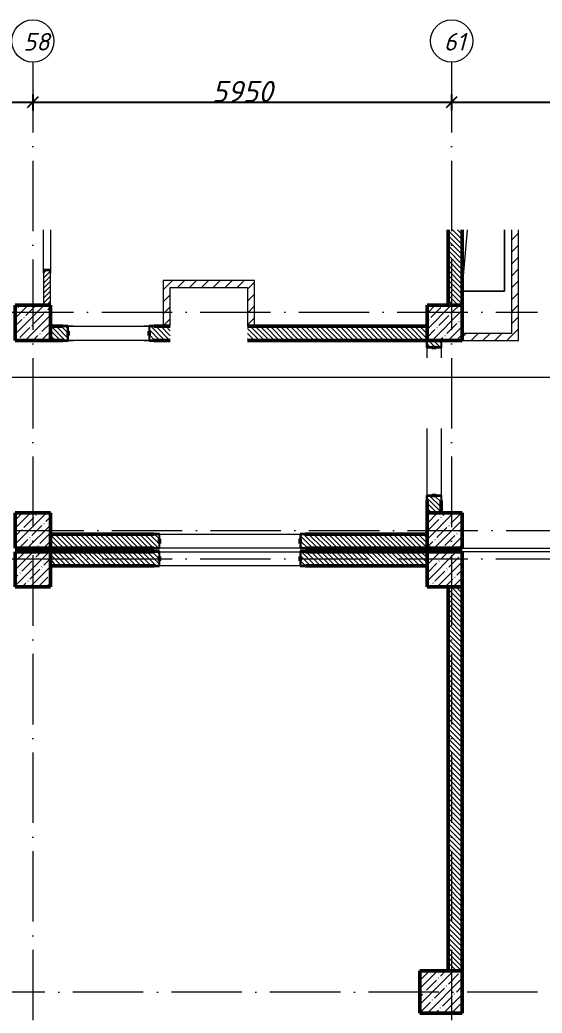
# Model space of a CAD drawing. Header units: millimetres. Extents: x -537608 to 253996, y -217170 to 186033.
# Drawn here: x -101683 to -94262, y -20357 to -6257 of the extents above; entities that cross this region are included whole.
import ezdxf

# ---------------------------------------------------------------- set-up
doc = ezdxf.new("R2010")
doc.units = ezdxf.units.MM
doc.linetypes.add('50_200_ШТРИХ_1Т_ш5_п1_п1_', pattern=[1400, 1000, -200, 0, -200])
for name, color, linetype, lineweight in [('A-____-____-DIMS', 7, 'Continuous', 9), ('A-FLOR-____-OTLN', 7, 'Continuous', 9), ('A-GENM-____-MCUT', 7, 'Continuous', 25), ('A-GENM-____-OTLN', 7, 'Continuous', 9), ('A-GENM-____-OTLN-1', 7, 'Continuous', 25), ('A-WALL-____-MCUT-2', 7, 'Continuous', 50), ('A-WALL-____-PATT-1', 7, 'Continuous', 9), ('A-WALL-FNSH-MCUT-1', 7, 'Continuous', 9), ('I-WALL-____-OTLN', 7, 'Continuous', 9), ('S-COLS-____-MCUT', 7, 'Continuous', 50), ('S-COLS-____-OTLN', 7, 'Continuous', 9), ('S-GRID-____-IDEN', 7, 'Continuous', 9), ('S-GRID-____-OTLN-1', 7, '50_200_ШТРИХ_1Т_ш5_п1_п1_', 9)]:
    doc.layers.add(name, color=color, linetype=linetype, lineweight=lineweight)
doc.layers.add('G-____-____-SYMB-1', color=9, linetype='Continuous', lineweight=9, true_color=0x808080)
doc.styles.add('ISOCPEUR_I', font='isocpeui.ttf', dxfattribs={"height": 300})
doc.dimstyles.new('ISO-2_5_0_9К_БОЛЬШОЙ_ОСИ', dxfattribs={"dimscale": 304.8, "dimtxt": 248.995294, "dimasz": 0.492126, "dimexe": 0.393701, "dimexo": 0, "dimgap": 0, "dimtad": 1, "dimdec": 0, "dimzin": 0, "dimdsep": 46, "dimtxsty": 'ISOCPEUR_I', "dimblk1": 'OBLIQUE', "dimblk2": 'OBLIQUE', "dimsah": 1, "dimcen": 0.09, "dimdle": 0.393701, "dimazin": 0, "dimtfac": 1, "dimtdec": 4, "dimtix": 1, "dimtmove": 0, "dimatfit": 3, "dimfxl": 1, "dimtvp": 1, "dimtolj": 1, "dimtzin": 0, "dimarcsym": 2})
pattern_1 = [(135, (-184647.673, -56738.29), (-35.35534, -35.35534), [])]
pattern_2 = [(45, (-184647.67, -56738.29), (-84.85281, 84.85281), [])]

# ---------------------------------------------------------------- blocks, each defined once
blk = doc.blocks.new('BSC_Колонна _Прямоугольная - 500х500-25642906-АР1_План отверстий 2 этажа в осях 1-64_А-ГГ')
at = {"layer": 'S-COLS-____-OTLN'}
h = blk.add_hatch(dxfattribs=at)
h.set_pattern_fill('FP_35', color=256, style=0, pattern_type=2)
h.set_pattern_definition([(45, (-89000, -42681.04), (-114.04925, 114.04925), []), (45, (-88885.95, -42681.04), (-114.04925, 114.04925), [201.613, -40.323, 3.353, -36.97])])
h.paths.add_polyline_path([(-250, -250), (250, -250), (250, 250), (-250, 250)], flags=0)
at = {"layer": 'S-COLS-____-MCUT'}
for p, q in [((250, 250), (-250, 250)), ((-250, 250), (-250, -250)), ((250, -250), (250, 250)), ((-250, -250), (250, -250))]:
    blk.add_line(p, q, dxfattribs=at)
blk = doc.blocks.new('BSC_Колонна _Прямоугольная - 600х600-26981669-АР1_План отверстий 2 этажа в осях 1-64_А-ГГ')
at = {"layer": 'S-COLS-____-OTLN'}
h = blk.add_hatch(dxfattribs=at)
h.set_pattern_fill('FP_41', color=256, style=0, pattern_type=2)
h.set_pattern_definition([(45, (-88950, -36681.04), (-114.04925, 114.04925), []), (45, (-88835.95, -36681.04), (-114.04925, 114.04925), [201.613, -40.323, 3.353, -36.97])])
h.paths.add_polyline_path([(-300, -300), (300, -300), (300, 300), (-300, 300)], flags=0)
at = {"layer": 'S-COLS-____-MCUT'}
for p, q in [((300, 300), (-300, 300)), ((-300, 300), (-300, -300)), ((300, -300), (300, 300)), ((-300, -300), (300, -300))]:
    blk.add_line(p, q, dxfattribs=at)
blk = doc.blocks.new('BSC_Колонна _Прямоугольная - 500х500-V17-АР1_План отверстий 2 этажа в осях 1-64_А-ГГ')
at = {"layer": 'S-COLS-____-OTLN'}
h = blk.add_hatch(dxfattribs=at)
h.set_pattern_fill('FP_46', color=256, style=0, pattern_type=2)
h.set_pattern_definition([(45, (-83150, -42681.04), (-114.04925, 114.04925), []), (45, (-83035.95, -42681.04), (-114.04925, 114.04925), [201.613, -40.323, 3.353, -36.97])])
h.paths.add_polyline_path([(-250, -250), (250, -250), (250, 250), (-250, 250)], flags=0)
at = {"layer": 'S-COLS-____-MCUT'}
for p, q in [((250, 250), (-250, 250)), ((-250, 250), (-250, -250)), ((250, -250), (250, 250)), ((-250, -250), (250, -250))]:
    blk.add_line(p, q, dxfattribs=at)
blk = doc.blocks.new('BSC_Колонна _Прямоугольная - 500х500-V80-АР1_План отверстий 2 этажа в осях 1-64_А-ГГ')
at = {"layer": 'S-COLS-____-OTLN'}
h = blk.add_hatch(dxfattribs=at)
h.set_pattern_fill('FP_109', color=256, style=0, pattern_type=2)
h.set_pattern_definition([(45, (-89000, -46181.04), (-114.04925, 114.04925), []), (45, (-88885.95, -46181.04), (-114.04925, 114.04925), [201.613, -40.323, 3.353, -36.97])])
h.paths.add_polyline_path([(-250, -250), (250, -250), (250, 250), (-250, 250)], flags=0)
at = {"layer": 'S-COLS-____-MCUT'}
for p, q in [((250, 250), (-250, 250)), ((-250, 250), (-250, -250)), ((250, -250), (250, 250)), ((-250, -250), (250, -250))]:
    blk.add_line(p, q, dxfattribs=at)
blk = doc.blocks.new('BSC_Колонна _Прямоугольная - 500х500-V81-АР1_План отверстий 2 этажа в осях 1-64_А-ГГ')
at = {"layer": 'S-COLS-____-OTLN'}
h = blk.add_hatch(dxfattribs=at)
h.set_pattern_fill('FP_110', color=256, style=0, pattern_type=2)
h.set_pattern_definition([(45, (-83150, -46181.04), (-114.04925, 114.04925), []), (45, (-83035.95, -46181.04), (-114.04925, 114.04925), [201.613, -40.323, 3.353, -36.97])])
h.paths.add_polyline_path([(-250, -250), (250, -250), (250, 250), (-250, 250)], flags=0)
at = {"layer": 'S-COLS-____-MCUT'}
for p, q in [((250, 250), (-250, 250)), ((-250, 250), (-250, -250)), ((250, -250), (250, 250)), ((-250, -250), (250, -250))]:
    blk.add_line(p, q, dxfattribs=at)
blk = doc.blocks.new('BSC_Колонна _Прямоугольная - 500х500-V125-АР1_План отверстий 2 этажа в осях 1-64_А-ГГ')
at = {"layer": 'S-COLS-____-OTLN'}
h = blk.add_hatch(dxfattribs=at)
h.set_pattern_fill('FP_155', color=256, style=0, pattern_type=2)
h.set_pattern_definition([(45, (-83150, -43231.04), (-114.04925, 114.04925), []), (45, (-83035.95, -43231.04), (-114.04925, 114.04925), [201.613, -40.323, 3.353, -36.97])])
h.paths.add_polyline_path([(-250, -250), (250, -250), (250, 250), (-250, 250)], flags=0)
at = {"layer": 'S-COLS-____-MCUT'}
for p, q in [((250, 250), (-250, 250)), ((-250, 250), (-250, -250)), ((250, -250), (250, 250)), ((-250, -250), (250, -250))]:
    blk.add_line(p, q, dxfattribs=at)
blk = doc.blocks.new('BSC_Колонна _Прямоугольная - 500х500-V126-АР1_План отверстий 2 этажа в осях 1-64_А-ГГ')
at = {"layer": 'S-COLS-____-OTLN'}
h = blk.add_hatch(dxfattribs=at)
h.set_pattern_fill('FP_156', color=256, style=0, pattern_type=2)
h.set_pattern_definition([(45, (-89000, -43231.04), (-114.04925, 114.04925), []), (45, (-88885.95, -43231.04), (-114.04925, 114.04925), [201.613, -40.323, 3.353, -36.97])])
h.paths.add_polyline_path([(-250, -250), (250, -250), (250, 250), (-250, 250)], flags=0)
at = {"layer": 'S-COLS-____-MCUT'}
for p, q in [((250, 250), (-250, 250)), ((-250, 250), (-250, -250)), ((250, -250), (250, 250)), ((-250, -250), (250, -250))]:
    blk.add_line(p, q, dxfattribs=at)
blk = doc.blocks.new('154_Стойка_СКБ_Швеллер - СМ-2180_100-28278414-АР1_План отверстий 2 этажа в осях 1-64_А-ГГ')
at = {"layer": 'A-GENM-____-MCUT'}
for p, q in [((171, 50), (125, 50)), ((125, 50), (125, -50)), ((129.5, 42.4), (171, 42.4)), ((129.5, -42.4), (129.5, 42.4)), ((171, 42.4), (171, 50)), ((125, -50), (171, -50)), ((171, -42.4), (129.5, -42.4)), ((171, -50), (171, -42.4))]:
    blk.add_line(p, q, dxfattribs=at)
blk = doc.blocks.new('154_Стойка_СКБ_Уголок - СМ-2180_200-28268025-АР1_План отверстий 2 этажа в осях 1-64_А-ГГ')
at = {"layer": 'A-GENM-____-MCUT'}
for p, q in [((125, 156), (125, 81)), ((200, 156), (125, 156)), ((131, 81), (131, 150)), ((131, 150), (200, 150)), ((200, 150), (200, 156)), ((125, 81), (131, 81)), ((131, 19), (125, 19)), ((125, 19), (125, -56)), ((131, -50), (131, 19)), ((125, -56), (200, -56)), ((200, -50), (131, -50)), ((200, -56), (200, -50))]:
    blk.add_line(p, q, dxfattribs=at)
blk = doc.blocks.new('Стойка_Влож_Уголок_Опорный - Уголок-28213941-АР1_План отверстий 2 этажа в осях 1-64_А-ГГ')
at = {"layer": 'A-GENM-____-OTLN'}
for p, q in [((-212, -6), (-212, 0)), ((0, 0), (0, -6)), ((-212, -75), (-212, -6)), ((-212, -6), (-206, -6)), ((-212, -75), (-206, -75)), ((-6, -6), (0, -6)), ((-6, -75), (0, -75)), ((0, -6), (0, -75))]:
    blk.add_line(p, q, dxfattribs=at)
blk = doc.blocks.new('Фахверк_СКБ_Уголок - 200_3550-28267367-АР1_План отверстий 2 этажа в осях 1-64_А-ГГ')
at = {"layer": 'A-GENM-____-MCUT'}
for p, q in [((200, 156), (125, 156)), ((125, 156), (125, 81)), ((131, 81), (131, 150)), ((131, 150), (200, 150)), ((200, 150), (200, 156)), ((125, 81), (131, 81)), ((131, 19), (125, 19)), ((125, 19), (125, -56)), ((131, -50), (131, 19)), ((125, -56), (200, -56)), ((200, -50), (131, -50)), ((200, -56), (200, -50))]:
    blk.add_line(p, q, dxfattribs=at)
blk = doc.blocks.new('Фахверк_СКБ_Уголок - 200_3380-28509457-АР1_План отверстий 2 этажа в осях 1-64_А-ГГ')
at = {"layer": 'A-GENM-____-MCUT'}
for p, q in [((200, 156), (125, 156)), ((125, 156), (125, 81)), ((131, 81), (131, 150)), ((131, 150), (200, 150)), ((200, 150), (200, 156)), ((125, 81), (131, 81)), ((131, 19), (125, 19)), ((125, 19), (125, -56)), ((131, -50), (131, 19)), ((125, -56), (200, -56)), ((200, -50), (131, -50)), ((200, -56), (200, -50))]:
    blk.add_line(p, q, dxfattribs=at)
blk = doc.blocks.new('Фахверк_СКБ_Уголок - 200_3960_зеркало-28268689-АР1_План отверстий 2 этажа в осях 1-64_А-ГГ')
at = {"layer": 'A-GENM-____-MCUT'}
for p, q in [((200, 156), (125, 156)), ((125, 156), (125, 81)), ((131, 81), (131, 150)), ((131, 150), (200, 150)), ((200, 150), (200, 156)), ((125, 81), (131, 81)), ((131, 19), (125, 19)), ((125, 19), (125, -56)), ((131, -50), (131, 19)), ((125, -56), (200, -56)), ((200, -50), (131, -50)), ((200, -56), (200, -50))]:
    blk.add_line(p, q, dxfattribs=at)
blk = doc.blocks.new('Фахверк_СКБ_Уголок - 200_3960-28268576-АР1_План отверстий 2 этажа в осях 1-64_А-ГГ')
at = {"layer": 'A-GENM-____-MCUT'}
for p, q in [((200, 156), (125, 156)), ((125, 156), (125, 81)), ((131, 81), (131, 150)), ((131, 150), (200, 150)), ((200, 150), (200, 156)), ((125, 81), (131, 81)), ((131, 19), (125, 19)), ((125, 19), (125, -56)), ((131, -50), (131, 19)), ((125, -56), (200, -56)), ((200, -50), (131, -50)), ((200, -56), (200, -50))]:
    blk.add_line(p, q, dxfattribs=at)
blk = doc.blocks.new('AR_Отверстие прямоугольное _в плите_ - AR_Отверстие прямоугольное _в плите_-30552544-АР1_План отверстий 2 этажа в осях 1-64_А-ГГ')
at = {"layer": 'A-GENM-____-OTLN'}
for p, q in [((-300, -650), (-227, 220)), ((300, -650), (300, 220)), ((-300, -650), (300, -650))]:
    blk.add_line(p, q, dxfattribs=at)
blk = doc.blocks.new('Ось сетки - Круг_Ø6_00__ISO-2_5_0_9K_-25732049-АР1_План отверстий 2 этажа в осях 1-64_А-ГГ')
at = {"layer": 'S-GRID-____-IDEN'}
blk.add_circle((0, 0), 3, dxfattribs=at)
blk = doc.blocks.new('_Oblique')
at = {"color": 0, "linetype": 'ByBlock', "lineweight": -2}
blk.add_line((-0.5, -0.5), (0.5, 0.5), dxfattribs=at)
blk = doc.blocks.new('*D2409')
at = {"layer": 'A-____-____-DIMS', "color": 0, "lineweight": -2, "transparency": 16777216}
for p, q in [((-106898, -7317), (-106898, -7544)), ((-101498, -7317), (-101498, -7544)), ((-107018, -7424), (-101378, -7424))]:
    blk.add_line(p, q, dxfattribs=at)
at = {"layer": 'Defpoints', "color": 0, "transparency": 16777216}
for p in [(-106898, -7317), (-101498, -7317), (-101498, -7424)]:
    blk.add_point(p, dxfattribs=at)
at = {"layer": 'A-____-____-DIMS', "color": 0, "lineweight": -2, "transparency": 16777216, "xscale": 150, "yscale": 150, "zscale": 150, "rotation": 180}
blk.add_blockref('_Oblique', (-106898, -7424), dxfattribs=at)
at = {"layer": 'A-____-____-DIMS', "color": 0, "lineweight": -2, "transparency": 16777216, "xscale": 150, "yscale": 150, "zscale": 150}
blk.add_blockref('_Oblique', (-101498, -7424), dxfattribs=at)
at = {"layer": 'A-____-____-DIMS', "color": 0, "transparency": 16777216, "insert": (-104198, -7274), "char_height": 300, "width": 781.46, "attachment_point": 5, "style": 'ISOCPEUR_I'}
blk.add_mtext('\\A1;5400', dxfattribs=at)
blk = doc.blocks.new('*D2410')
at = {"layer": 'A-____-____-DIMS', "color": 0, "lineweight": -2, "transparency": 16777216}
for p, q in [((-101498, -7317), (-101498, -7544)), ((-95548, -7317), (-95548, -7544)), ((-101618, -7424), (-95428, -7424))]:
    blk.add_line(p, q, dxfattribs=at)
at = {"layer": 'Defpoints', "color": 0, "transparency": 16777216}
for p in [(-101498, -7317), (-95548, -7317), (-95548, -7424)]:
    blk.add_point(p, dxfattribs=at)
at = {"layer": 'A-____-____-DIMS', "color": 0, "lineweight": -2, "transparency": 16777216, "xscale": 150, "yscale": 150, "zscale": 150, "rotation": 180}
blk.add_blockref('_Oblique', (-101498, -7424), dxfattribs=at)
at = {"layer": 'A-____-____-DIMS', "color": 0, "lineweight": -2, "transparency": 16777216, "xscale": 150, "yscale": 150, "zscale": 150}
blk.add_blockref('_Oblique', (-95548, -7424), dxfattribs=at)
at = {"layer": 'A-____-____-DIMS', "color": 0, "transparency": 16777216, "insert": (-98523, -7274), "char_height": 300, "width": 758.48, "attachment_point": 5, "style": 'ISOCPEUR_I'}
blk.add_mtext('\\A1;5950', dxfattribs=at)
blk = doc.blocks.new('*D2411')
at = {"layer": 'A-____-____-DIMS', "color": 0, "lineweight": -2, "transparency": 16777216}
for p, q in [((-95548, -7317), (-95548, -7544)), ((-91298, -7317), (-91298, -7544)), ((-95668, -7424), (-91178, -7424))]:
    blk.add_line(p, q, dxfattribs=at)
at = {"layer": 'Defpoints', "color": 0, "transparency": 16777216}
for p in [(-95548, -7317), (-91298, -7317), (-91298, -7424)]:
    blk.add_point(p, dxfattribs=at)
at = {"layer": 'A-____-____-DIMS', "color": 0, "lineweight": -2, "transparency": 16777216, "xscale": 150, "yscale": 150, "zscale": 150, "rotation": 180}
blk.add_blockref('_Oblique', (-95548, -7424), dxfattribs=at)
at = {"layer": 'A-____-____-DIMS', "color": 0, "lineweight": -2, "transparency": 16777216, "xscale": 150, "yscale": 150, "zscale": 150}
blk.add_blockref('_Oblique', (-91298, -7424), dxfattribs=at)
at = {"layer": 'A-____-____-DIMS', "color": 0, "transparency": 16777216, "insert": (-93423, -7274), "char_height": 300, "width": 781.46, "attachment_point": 5, "style": 'ISOCPEUR_I'}
blk.add_mtext('\\A1;4250', dxfattribs=at)

msp = doc.modelspace()

# ---------------------------------------------------------------- hatches: boundary and pattern name
at = {"layer": 'A-WALL-____-PATT-1'}
h = msp.add_hatch(dxfattribs=at)
h.set_pattern_fill('FP_6', color=256, style=0, pattern_type=2)
h.set_pattern_definition(pattern_1)
h.paths.add_polyline_path([(-95397.6725, -10307.2474), (-95397.6725, -9237.1088), (-95597.6725, -9237.1088), (-95597.6725, -10307.2474)], flags=0)
h = msp.add_hatch(dxfattribs=at)
h.set_pattern_fill('FP_4', color=256, style=0, pattern_type=2)
h.set_pattern_definition(pattern_2)
h.paths.add_polyline_path([(-94597.6725, -10707.2474), (-94597.6725, -9237.1088), (-94697.6725, -9237.1088), (-94697.6725, -10707.2474)], flags=0)
h = msp.add_hatch(dxfattribs=at)
h.set_pattern_fill('FP_5', color=256, style=0, pattern_type=2)
h.set_pattern_definition([(45, (-184647.673, -56738.29), (-35.35534, 35.35534), [])])
h.paths.add_polyline_path([(-101247.6725, -10307.2474), (-101247.6725, -9853.2474), (-101255.2725, -9853.2474), (-101255.2725, -9811.7474), (-101340.0725, -9811.7474), (-101340.0725, -9853.2474), (-101347.6725, -9853.2474), (-101347.6725, -10307.2474), (-101255.2725, -10307.2474)], flags=0)
h = msp.add_hatch(dxfattribs=at)
h.set_pattern_fill('FP_4', color=256, style=0, pattern_type=2)
h.set_pattern_definition(pattern_2)
h.paths.add_polyline_path([(-99647.6725, -10057.2474), (-98347.6725, -10057.2474), (-98347.6725, -9957.2474), (-99647.6725, -9957.2474)], flags=0)
h = msp.add_hatch(dxfattribs=at)
h.set_pattern_fill('FP_4', color=256, style=0, pattern_type=2)
h.set_pattern_definition(pattern_2)
h.paths.add_polyline_path([(-99547.6725, -10607.2474), (-99547.6725, -10057.2474), (-99647.6725, -10057.2474), (-99647.6725, -10607.2474)], flags=0)
h = msp.add_hatch(dxfattribs=at)
h.set_pattern_fill('FP_4', color=256, style=0, pattern_type=2)
h.set_pattern_definition(pattern_2)
h.paths.add_polyline_path([(-98447.6725, -10607.2474), (-98347.6725, -10607.2474), (-98347.6725, -10057.2474), (-98447.6725, -10057.2474)], flags=0)
h = msp.add_hatch(dxfattribs=at)
h.set_pattern_fill('FP_6', color=256, style=0, pattern_type=2)
h.set_pattern_definition(pattern_1)
h.paths.add_polyline_path([(-95897.6725, -10807.2474), (-95897.6725, -10607.2474), (-98447.6725, -10607.2474), (-98447.6725, -10807.2474), (-96288.1477, -10807.2474)], flags=0)
h.paths.add_polyline_path([(-99547.6725, -10807.2474), (-99547.6725, -10607.2474), (-99841.6725, -10607.2474), (-99841.6725, -10676.2474), (-99847.6725, -10676.2474), (-99847.6725, -10738.2474), (-99841.6725, -10738.2474), (-99841.6725, -10807.2474), (-99772.6725, -10807.2474)], flags=0)
h.paths.add_polyline_path([(-101072.6725, -10807.2474), (-101003.6725, -10807.2474), (-101003.6725, -10738.2474), (-100997.6725, -10738.2474), (-100997.6725, -10676.2474), (-101003.6725, -10676.2474), (-101003.6725, -10607.2474), (-101247.6725, -10607.2474), (-101247.6725, -10807.2474)], flags=0)
h = msp.add_hatch(dxfattribs=at)
h.set_pattern_fill('FP_4', color=256, style=0, pattern_type=2)
h.set_pattern_definition(pattern_2)
h.paths.add_polyline_path([(-95397.6725, -10807.2474), (-94597.6725, -10807.2474), (-94597.6725, -10707.2474), (-95397.6725, -10707.2474)], flags=0)
h = msp.add_hatch(dxfattribs=at)
h.set_pattern_fill('FP_6', color=256, style=0, pattern_type=2)
h.set_pattern_definition(pattern_1)
h.paths.add_polyline_path([(-95697.6725, -13257.2474), (-95697.6725, -13013.2474), (-95766.6725, -13013.2474), (-95766.6725, -13007.2474), (-95828.6725, -13007.2474), (-95828.6725, -13013.2474), (-95897.6725, -13013.2474), (-95897.6725, -13257.2474)], flags=0)
h.paths.add_polyline_path([(-95766.6725, -10907.2474), (-95766.6725, -10901.2474), (-95697.6725, -10901.2474), (-95697.6725, -10807.2474), (-95897.6725, -10807.2474), (-95897.6725, -10901.2474), (-95828.6725, -10901.2474), (-95828.6725, -10907.2474)], flags=0)
h = msp.add_hatch(dxfattribs=at)
h.set_pattern_fill('FP_6', color=256, style=0, pattern_type=2)
h.set_pattern_definition(pattern_1)
h.paths.add_polyline_path([(-96288.1477, -13757.2474), (-95897.6725, -13757.2474), (-95897.6725, -13557.2474), (-97691.6725, -13557.2474), (-97691.6725, -13626.2474), (-97697.6725, -13626.2474), (-97697.6725, -13688.2474), (-97691.6725, -13688.2474), (-97691.6725, -13757.2474), (-97622.6725, -13757.2474)], flags=0)
h.paths.add_polyline_path([(-99823.0763, -13757.2474), (-99703.6725, -13757.2474), (-99703.6725, -13688.2474), (-99697.6725, -13688.2474), (-99697.6725, -13626.2474), (-99703.6725, -13626.2474), (-99703.6725, -13557.2474), (-101247.6725, -13557.2474), (-101247.6725, -13757.2474)], flags=0)
h = msp.add_hatch(dxfattribs=at)
h.set_pattern_fill('FP_6', color=256, style=0, pattern_type=2)
h.set_pattern_definition(pattern_1)
h.paths.add_polyline_path([(-95897.6725, -14007.2474), (-95897.6725, -13807.2474), (-97691.6725, -13807.2474), (-97691.6725, -13876.2474), (-97697.6725, -13876.2474), (-97697.6725, -13938.2474), (-97691.6725, -13938.2474), (-97691.6725, -14007.2474), (-96288.1477, -14007.2474)], flags=0)
h.paths.add_polyline_path([(-99703.6725, -14007.2474), (-99703.6725, -13938.2474), (-99697.6725, -13938.2474), (-99697.6725, -13876.2474), (-99703.6725, -13876.2474), (-99703.6725, -13807.2474), (-101247.6725, -13807.2474), (-101247.6725, -14007.2474), (-99772.6725, -14007.2474)], flags=0)
h = msp.add_hatch(dxfattribs=at)
h.set_pattern_fill('FP_6', color=256, style=0, pattern_type=2)
h.set_pattern_definition(pattern_1)
h.paths.add_polyline_path([(-95397.6725, -19757.2474), (-95397.6725, -14307.2474), (-95597.6725, -14307.2474), (-95597.6725, -19757.2474)], flags=0)

# ---------------------------------------------------------------- linework, layer by layer
at = {"layer": 'A-FLOR-____-OTLN'}
for p, q in [((-94797.6725, -9237.1088), (-94797.6725, -10107.2474)), ((-94797.6725, -10107.2474), (-95397.6725, -10107.2474)), ((-95397.6725, -13757.2474), (-91947.6725, -13757.2474)), ((-91947.6725, -13807.2474), (-95397.6725, -13807.2474))]:
    msp.add_line(p, q, dxfattribs=at)
at = {"layer": 'A-WALL-____-MCUT-2'}
for p, q in [((-95597.6725, -9237.1088), (-95597.6725, -10307.2474)), ((-95397.6725, -10307.2474), (-95397.6725, -9237.1088)), ((-101072.6725, -10607.2474), (-101247.6725, -10607.2474)), ((-100997.6725, -10738.2474), (-100997.6725, -10676.2474)), ((-99847.6725, -10676.2474), (-99847.6725, -10738.2474)), ((-99547.6725, -10607.2474), (-99772.6725, -10607.2474)), ((-95897.6725, -10607.2474), (-98447.6725, -10607.2474)), ((-101247.6725, -10807.2474), (-101072.6725, -10807.2474)), ((-99772.6725, -10807.2474), (-99547.6725, -10807.2474)), ((-98447.6725, -10807.2474), (-95897.6725, -10807.2474)), ((-95897.6725, -10807.2474), (-95897.6725, -10832.2474)), ((-95697.6725, -10832.2474), (-95697.6725, -10807.2474)), ((-95828.6725, -10907.2474), (-95766.6725, -10907.2474)), ((-95897.6725, -13082.2474), (-95897.6725, -13257.2474)), ((-95766.6725, -13007.2474), (-95828.6725, -13007.2474)), ((-95697.6725, -13257.2474), (-95697.6725, -13082.2474)), ((-99772.6725, -13557.2474), (-101247.6725, -13557.2474)), ((-99697.6725, -13688.2474), (-99697.6725, -13626.2474)), ((-97697.6725, -13626.2474), (-97697.6725, -13688.2474)), ((-95897.6725, -13557.2474), (-97622.6725, -13557.2474)), ((-101247.6725, -13757.2474), (-99772.6725, -13757.2474)), ((-99772.6725, -13807.2474), (-101247.6725, -13807.2474)), ((-97622.6725, -13757.2474), (-95897.6725, -13757.2474)), ((-95897.6725, -13807.2474), (-97622.6725, -13807.2474)), ((-99697.6725, -13938.2474), (-99697.6725, -13876.2474)), ((-97697.6725, -13876.2474), (-97697.6725, -13938.2474)), ((-101247.6725, -14007.2474), (-99772.6725, -14007.2474)), ((-97622.6725, -14007.2474), (-95897.6725, -14007.2474)), ((-95597.6725, -14307.2474), (-95597.6725, -19757.2474)), ((-95397.6725, -19757.2474), (-95397.6725, -14307.2474))]:
    msp.add_line(p, q, dxfattribs=at)
at = {"layer": 'A-WALL-FNSH-MCUT-1'}
for p, q in [((-94697.6725, -9237.1088), (-94697.6725, -10707.2474)), ((-94597.6725, -10807.2474), (-94597.6725, -9237.1088)), ((-101347.6725, -9853.2474), (-101347.6725, -10307.2474)), ((-101247.6725, -10307.2474), (-101247.6725, -9853.2474)), ((-98347.6725, -9957.2474), (-99647.6725, -9957.2474)), ((-99647.6725, -9957.2474), (-99647.6725, -10607.2474)), ((-98347.6725, -10607.2474), (-98347.6725, -9957.2474)), ((-99547.6725, -10057.2474), (-98447.6725, -10057.2474)), ((-99547.6725, -10607.2474), (-99547.6725, -10057.2474)), ((-98447.6725, -10057.2474), (-98447.6725, -10607.2474)), ((-99547.6725, -10607.2474), (-99547.6725, -10607.2474)), ((-98447.6725, -10607.2474), (-98447.6725, -10607.2474)), ((-94697.6725, -10707.2474), (-95397.6725, -10707.2474)), ((-95397.6725, -10807.2474), (-94597.6725, -10807.2474))]:
    msp.add_line(p, q, dxfattribs=at)
at = {"layer": 'G-____-____-SYMB-1'}
msp.add_line((-85899.4725, -11331.9632), (-102704.6748, -11331.9632), dxfattribs=at)
at = {"layer": 'I-WALL-____-OTLN'}
for p, q in [((-101347.6725, -9807.2474), (-101347.6725, -9237.1088)), ((-101247.6725, -9237.1088), (-101247.6725, -9807.2474)), ((-100997.6725, -10607.2474), (-99847.6725, -10607.2474)), ((-99847.6725, -10807.2474), (-100997.6725, -10807.2474)), ((-95897.6725, -11057.2474), (-95897.6725, -10907.2474)), ((-95697.6725, -10907.2474), (-95697.6725, -11057.2474)), ((-95897.6725, -13007.2474), (-95897.6725, -12057.2474)), ((-95697.6725, -12057.2474), (-95697.6725, -13007.2474)), ((-99697.6725, -13557.2474), (-97697.6725, -13557.2474)), ((-97697.6725, -13757.2474), (-99697.6725, -13757.2474)), ((-99697.6725, -13807.2474), (-97697.6725, -13807.2474)), ((-97697.6725, -14007.2474), (-99697.6725, -14007.2474))]:
    msp.add_line(p, q, dxfattribs=at)
at = {"layer": 'S-GRID-____-OTLN-1'}
for p, q in [((-101497.6725, -6857.3298), (-101497.6725, -44915.5551)), ((-95547.6725, -6857.3298), (-95547.6725, -61220.8957)), ((-117320.9021, -10407.2474), (-94328.8852, -10407.2474)), ((-110175.358, -13507.2474), (-80721.2621, -13507.2474)), ((-117320.9021, -13907.2474), (-80573.2659, -13907.2474)), ((-94328.8852, -20057.2474), (-117320.9021, -20057.2474))]:
    msp.add_line(p, q, dxfattribs=at)

# ---------------------------------------------------------------- block references
at = {"layer": 'A-GENM-____-OTLN'}
msp.add_blockref('AR_Отверстие прямоугольное _в плите_ - AR_Отверстие прямоугольное _в плите_-30552544-АР1_План отверстий 2 этажа в осях 1-64_А-ГГ', (-95097.6725, -9457.2474), dxfattribs=at)
for p, rotation in [((-100997.6725, -10601.2474), 89.99999999999955), ((-99847.6725, -10813.2474), 269.9999999999995)]:
    msp.add_blockref('Стойка_Влож_Уголок_Опорный - Уголок-28213941-АР1_План отверстий 2 этажа в осях 1-64_А-ГГ', p, dxfattribs=dict(at, rotation=rotation))
at = {"layer": 'A-GENM-____-OTLN-1'}
for name, p, rotation in [('154_Стойка_СКБ_Швеллер - СМ-2180_100-28278414-АР1_План отверстий 2 этажа в осях 1-64_А-ГГ', (-101297.6725, -9682.2474), 270), ('154_Стойка_СКБ_Уголок - СМ-2180_200-28268025-АР1_План отверстий 2 этажа в осях 1-64_А-ГГ', (-100872.6725, -10657.2474), 180), ('Фахверк_СКБ_Уголок - 200_3960_зеркало-28268689-АР1_План отверстий 2 этажа в осях 1-64_А-ГГ', (-95747.6725, -11032.2474), 90), ('Фахверк_СКБ_Уголок - 200_3960-28268576-АР1_План отверстий 2 этажа в осях 1-64_А-ГГ', (-95847.6725, -12882.2474), 270), ('Фахверк_СКБ_Уголок - 200_3550-28267367-АР1_План отверстий 2 этажа в осях 1-64_А-ГГ', (-99572.6725, -13607.2474), 180), ('Фахверк_СКБ_Уголок - 200_3380-28509457-АР1_План отверстий 2 этажа в осях 1-64_А-ГГ', (-99572.6725, -13857.2474), 180)]:
    msp.add_blockref(name, p, dxfattribs=dict(at, rotation=rotation))
for p in [(-99972.6725, -10757.2474), (-97822.6725, -13707.2474), (-97822.6725, -13957.2474)]:
    msp.add_blockref('154_Стойка_СКБ_Уголок - СМ-2180_200-28268025-АР1_План отверстий 2 этажа в осях 1-64_А-ГГ', p, dxfattribs=at)
at = {"layer": 'S-COLS-____-OTLN'}
for name, p in [('BSC_Колонна _Прямоугольная - 500х500-V81-АР1_План отверстий 2 этажа в осях 1-64_А-ГГ', (-101497.6725, -10557.2474)), ('BSC_Колонна _Прямоугольная - 500х500-V80-АР1_План отверстий 2 этажа в осях 1-64_А-ГГ', (-95647.6725, -10557.2474)), ('BSC_Колонна _Прямоугольная - 500х500-V125-АР1_План отверстий 2 этажа в осях 1-64_А-ГГ', (-101497.6725, -13507.2474)), ('BSC_Колонна _Прямоугольная - 500х500-V126-АР1_План отверстий 2 этажа в осях 1-64_А-ГГ', (-95647.6725, -13507.2474)), ('BSC_Колонна _Прямоугольная - 500х500-V17-АР1_План отверстий 2 этажа в осях 1-64_А-ГГ', (-101497.6725, -14057.2474)), ('BSC_Колонна _Прямоугольная - 500х500-25642906-АР1_План отверстий 2 этажа в осях 1-64_А-ГГ', (-95647.6725, -14057.2474)), ('BSC_Колонна _Прямоугольная - 600х600-26981669-АР1_План отверстий 2 этажа в осях 1-64_А-ГГ', (-95697.6725, -20057.2474))]:
    msp.add_blockref(name, p, dxfattribs=at)
at = {"layer": 'S-GRID-____-IDEN', "xscale": 99.99999999999993, "yscale": 99.99999999999993, "zscale": 99.99999999999993, "rotation": 180}
for p in [(-101497.6725, -6557.3298), (-95547.6725, -6557.3298)]:
    msp.add_blockref('Ось сетки - Круг_Ø6_00__ISO-2_5_0_9K_-25732049-АР1_План отверстий 2 этажа в осях 1-64_А-ГГ', p, dxfattribs=at)

# ---------------------------------------------------------------- texts
at = {"layer": 'S-GRID-____-IDEN', "char_height": 250, "attachment_point": 1, "style": 'ISOCPEUR_I'}
for s, insert, width in [('58', (-101632.0442, -6443.3961), 404.0505), ('61', (-95658.1942, -6443.3961), 346.329)]:
    msp.add_mtext(s, dxfattribs=dict(at, insert=insert, width=width))

# ---------------------------------------------------------------- dimensions: what is measured, and where the dimension line sits
at = {"layer": 'A-____-____-DIMS'}
for base, p1, p2, override, picture, middle in [((-101497.6725, -7423.5051), (-106897.6725, -7317.4391), (-101497.6725, -7317.4391), {"dimpost": '<>', "dimfxl": 5400}, '*D2409', (-104197.6725, -7273.5051)), ((-95547.6725, -7423.5051), (-101497.6725, -7317.4391), (-95547.6725, -7317.4391), {"dimpost": '<>', "dimfxl": 5950}, '*D2410', (-98522.6725, -7273.5051)), ((-91297.6725, -7423.5051), (-95547.6725, -7317.4391), (-91297.6725, -7317.4391), {"dimpost": '<>', "dimfxl": 4250}, '*D2411', (-93422.6725, -7273.5051))]:
    dim = msp.add_linear_dim(base=base, p1=p1, p2=p2, dimstyle='ISO-2_5_0_9К_БОЛЬШОЙ_ОСИ', override=override, dxfattribs=at)
    dim.commit()
    dim.dimension.update_dxf_attribs({"geometry": picture, "text_midpoint": middle})

doc.saveas('drawing.dxf')
